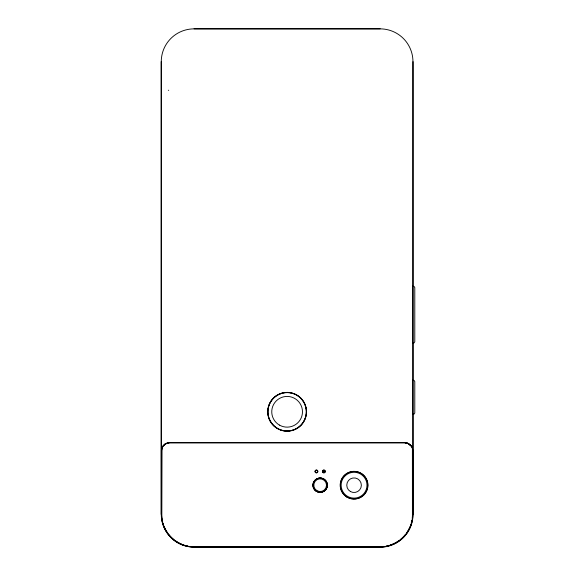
<?xml version="1.0" encoding="UTF-8"?>
<svg xmlns="http://www.w3.org/2000/svg" width="576" height="576" viewBox="0 0 576 576"><rect width="100%" height="100%" fill="white"/><g stroke="black" fill="none" stroke-linecap="round" stroke-linejoin="round"><path stroke-width="0.86" d="M192.766 546.797A32.45 32.45 0 0 1 161.611 515.642L161.582 514.368M412.639 514.368L412.618 515.642A32.45 32.45 0 0 1 381.463 546.797L380.189 546.818M161.59 450.432L162.634 446.616M162.029 448.574L161.806 515.635A32.256 32.256 0 0 0 162.173 519.415M162.36 447.624L162.806 446.717M162.612 446.717L165.434 443.887L169.15 442.865L405.072 442.865L407.844 443.268L411.012 445.759M163.21 445.759L165.478 443.722L169.142 442.67L405.079 442.67C409.198 442.649 412.848 446.306 412.834 450.425L412.805 515.65A32.645 32.645 0 0 1 381.47 546.991L192.751 546.991A32.645 32.645 0 0 1 161.417 515.65L161.395 450.425C161.374 446.306 165.031 442.649 169.142 442.67M163.368 445.874L165.658 443.844L169.15 442.865M414 342.958L414.792 341.762L414.792 287.539L414 286.344M414 414.166L414.792 412.97L414.792 381.514L414 380.318M194.033 28.8L380.189 28.8M168.307 90.259L168.718 90.259M405.072 442.865C409.061 442.894 412.675 446.378 412.639 450.432L412.639 514.411M192.766 546.797L194.04 546.818M193.99 546.818L380.232 546.818M194.033 547.2L380.189 547.2A32.832 32.832 0 0 0 413.021 514.368L413.021 61.632M405.079 442.67L406.584 442.865M406.195 442.98L407.88 443.441M407.786 443.448L410.861 445.874M412.387 449.568L412.423 515.635A32.256 32.256 0 0 1 412.222 518.162M412.949 286.2L412.949 61.632A32.76 32.76 0 0 0 380.189 28.872L194.04 28.872A32.76 32.76 0 0 0 161.273 61.632L161.273 514.368A32.76 32.76 0 0 0 194.04 547.128M412.949 342.792L412.949 380.52M412.949 413.762L412.949 514.368M412.855 286.085L412.855 343.217M412.855 380.059L412.855 414.425M161.525 411.854L161.59 514.411M161.208 61.632L161.208 514.368M411.826 520.661A32.256 32.256 0 0 1 411.235 523.123M410.868 524.34A32.256 32.256 0 0 1 410.45 525.535M409.99 526.716A32.256 32.256 0 0 1 406.282 533.333M405.518 534.341A32.256 32.256 0 0 1 400.162 539.705M399.146 540.468A32.256 32.256 0 0 1 390.154 545.047M388.944 545.414A32.256 32.256 0 0 1 386.482 546.005M383.976 546.401A32.256 32.256 0 0 1 381.456 546.602L192.773 546.602A32.256 32.256 0 0 1 190.246 546.401M187.74 546.005A32.256 32.256 0 0 1 185.278 545.414M184.068 545.047A32.256 32.256 0 0 1 182.873 544.637M181.692 544.169A32.256 32.256 0 0 1 175.075 540.468M174.067 539.705A32.256 32.256 0 0 1 168.703 534.341M167.94 533.333A32.256 32.256 0 0 1 164.232 526.716M163.771 525.535A32.256 32.256 0 0 1 162.986 523.123M162.67 521.899A32.256 32.256 0 0 1 162.396 520.661M322.466 471.226L322.452 471.449A1.426 1.426 0 0 0 324.518 472.716A1.426 1.426 0 0 0 324.713 470.297A1.426 1.426 0 0 0 322.466 471.226M323.28 471.355C324.252 473.573 324.893 469.548 323.28 471.355M350.417 491.53A7.301 7.301 0 0 0 361.361 485.208A7.301 7.301 0 0 0 350.417 478.886A7.301 7.301 0 0 0 350.417 491.53M347.198 497.095A13.723 13.723 0 0 0 367.79 485.208A13.723 13.723 0 0 0 347.198 473.321A13.723 13.723 0 0 0 347.198 497.095M347.602 496.397A12.924 12.924 0 0 0 366.984 485.208A12.924 12.924 0 0 0 347.602 474.012A12.924 12.924 0 0 0 347.602 496.397M277.402 428.602A19.418 19.418 0 0 0 306.526 411.782A19.418 19.418 0 0 0 277.402 394.97A19.418 19.418 0 0 0 277.402 428.602M277.474 428.479A19.274 19.274 0 0 0 306.389 411.782A19.274 19.274 0 0 0 277.474 395.086A19.274 19.274 0 0 0 277.474 428.479M323.222 472.586A1.31 1.31 0 0 0 325.181 471.449A1.31 1.31 0 0 0 323.222 470.318A1.31 1.31 0 0 0 323.222 472.586M315.785 472.586A1.31 1.31 0 0 0 317.743 471.449A1.31 1.31 0 0 0 315.785 470.318A1.31 1.31 0 0 0 315.785 472.586M315.9 472.378A1.073 1.073 0 0 0 317.506 471.449A1.073 1.073 0 0 0 315.9 470.52A1.073 1.073 0 0 0 315.9 472.378M279.432 425.088A15.365 15.365 0 0 0 302.472 411.782A15.365 15.365 0 0 0 279.432 398.477A15.365 15.365 0 0 0 279.432 425.088M277.531 428.378A19.166 19.166 0 0 0 306.274 411.782A19.166 19.166 0 0 0 277.531 395.186A19.166 19.166 0 0 0 277.531 428.378M315.67 490.745A7.121 7.121 0 0 0 327.19 486.324A7.121 7.121 0 0 0 317.606 478.555A7.121 7.121 0 0 0 315.67 490.745M316.98 490.709A6.358 6.358 0 0 0 326.513 485.208A6.358 6.358 0 0 0 316.98 479.7A6.358 6.358 0 0 0 316.98 490.709M316.548 491.45A7.214 7.214 0 0 0 327.37 485.208A7.214 7.214 0 0 0 316.548 478.958A7.214 7.214 0 0 0 316.548 491.45A7.279 7.279 0 0 0 327.434 485.208A7.279 7.279 0 0 0 316.519 478.901A7.279 7.279 0 0 0 316.519 491.508M315.727 472.68A1.426 1.426 0 0 0 317.858 471.449A1.426 1.426 0 0 0 315.727 470.218A1.426 1.426 0 0 0 315.727 472.68M347.119 497.232A13.889 13.889 0 0 0 367.949 485.208A13.889 13.889 0 0 0 347.119 473.184A13.889 13.889 0 0 0 347.119 497.232"/></g></svg>
